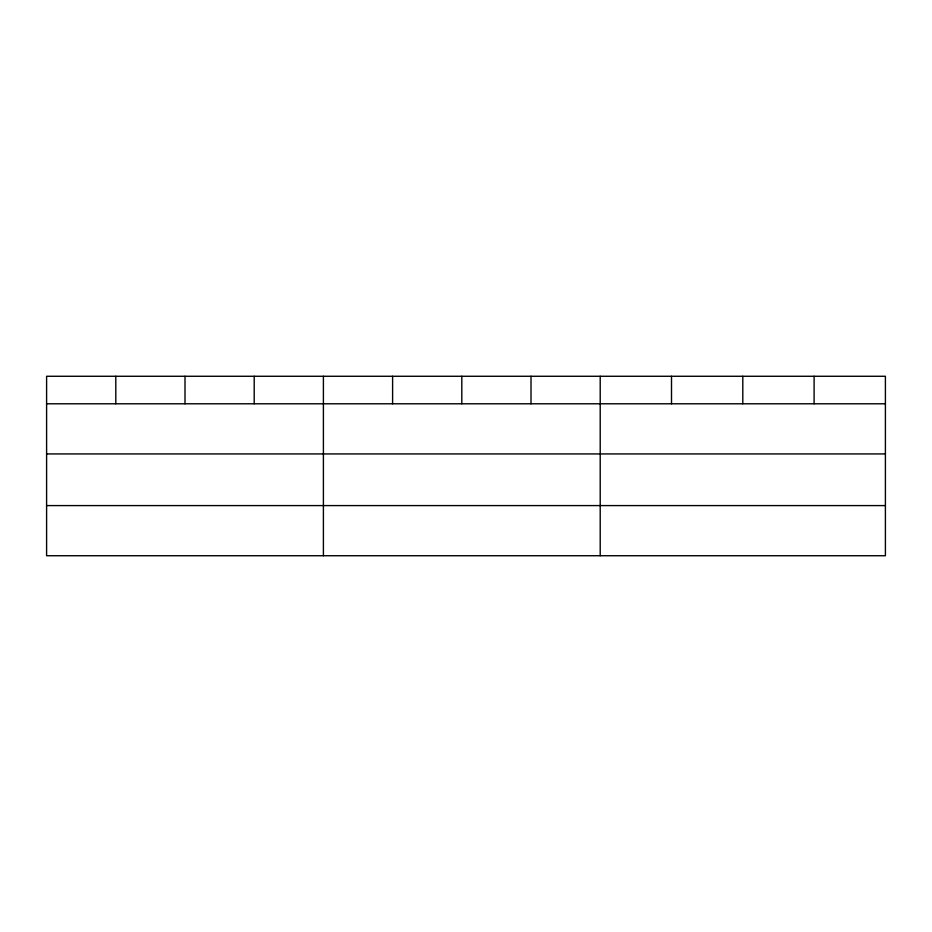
<?xml version="1.0" encoding="UTF-8"?>
<svg xmlns="http://www.w3.org/2000/svg" width="932" height="932" viewBox="0 0 932 932"><rect width="100%" height="100%" fill="white"/><g stroke="black" fill="none" stroke-linecap="round" stroke-linejoin="round"><path stroke-width="1.4" d="M885.4 453.931L885.4 376.272L46.6 376.272L46.6 555.728L885.4 555.728L885.4 453.931L46.6 453.931M46.6 403.789L885.4 403.789M46.6 505.587L885.4 505.587M814.102 376.272L814.102 403.789M742.804 376.272L742.804 403.789M671.506 376.272L671.506 403.789M600.208 376.272L600.208 555.728M531.007 376.272L531.007 403.789M461.806 376.272L461.806 403.789M392.605 376.272L392.605 403.789M323.404 376.272L323.404 555.728M254.203 376.272L254.203 403.789M185.002 376.272L185.002 403.789M115.801 376.272L115.801 403.789"/></g></svg>
